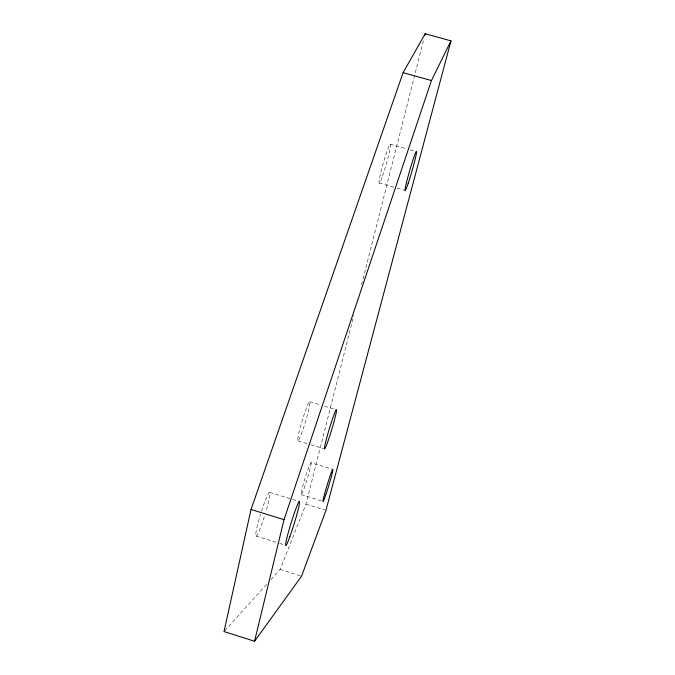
<?xml version="1.0" encoding="UTF-8"?>
<svg xmlns="http://www.w3.org/2000/svg" width="675" height="675" viewBox="0 0 675 675"><rect width="100%" height="100%" fill="white"/><g stroke="black" fill="none" stroke-linecap="round" stroke-linejoin="round"><path stroke-width="0.51" stroke-dasharray="3.38 2.53" d="M270.996 579.563L280.108 569.472L305.969 504.191L353.81 315.402M361.572 284.782L423.892 38.855M224.716 630.788L266.785 584.212M390.082 144.138L406.19 148.711M410.214 149.858L416.256 151.571M379.088 182.984L396.073 187.852M397.077 188.139L405.067 190.434M309.631 401.709L320.507 404.992M324.464 406.181L336.336 409.759M298.072 440.834L309.909 444.437M310.888 444.732L324.692 448.926M311.116 462.738A16.791 1.156 -73 0 1 304.087 488.438A16.791 1.156 -73 0 1 303.126 484.785A16.791 1.156 -73 0 1 311.116 462.738L331.923 469.091M301.118 494.623L322.996 501.348M269.873 492.429L291.642 499.12M292.629 499.432L299.548 501.559M305.969 504.191L324.945 510.03M255.867 536.001L278.758 543.113M279.754 543.426L285.719 545.282M280.108 569.472L300.586 575.868M261.487 511.312A23.001 2.152 -72.7 0 1 269.62 492.193A23.001 2.152 -72.7 0 1 265.984 511.237M264.254 516.864A23.001 2.152 -72.7 0 1 255.952 536.093A23.001 2.152 -72.7 0 1 260.567 514.232M301.151 434.582A20.469 1.73 -73.2 0 0 309.96 402.173A20.469 1.73 -73.2 0 0 300.341 427.115A20.469 1.73 -73.2 0 0 301.151 434.582M382.582 175.888A20.326 1.595 -74.1 0 0 390.479 144.264A20.326 1.595 -74.1 0 0 381.248 170.589A20.326 1.595 -74.1 0 0 382.582 175.888"/><path stroke-width="1.01" d="M251.024 509.473L224.016 631.564L254.551 641.25L301.556 576.172L325.949 510.334L450.984 40.888L425.183 33.75L403.118 72.638L251.024 509.473L284.032 519.674L254.551 641.25M424.668 35.792L425.183 33.75M284.032 519.674L431.443 80.553L450.984 40.888M403.118 72.638L431.443 80.553M327.476 442.581A20.503 1.266 -73.2 0 0 336.547 410.189A20.503 1.266 -73.2 0 0 327.426 435.324A20.503 1.266 -73.2 0 0 327.476 442.581M289.777 536.887A23.043 1.578 -72.8 0 0 299.548 501.559A23.043 1.578 -72.8 0 0 288.537 531.672A23.043 1.578 -72.8 0 0 289.777 536.887M408.232 183.229A20.36 1.164 -73.9 0 0 416.551 151.672A20.36 1.164 -73.9 0 0 407.616 178.124A20.36 1.164 -73.9 0 0 408.232 183.229M325.696 495.07A16.808 0.844 -73 0 0 332.91 469.387A16.808 0.844 -73 0 0 325.24 491.569A16.808 0.844 -73 0 0 325.696 495.07"/></g></svg>
